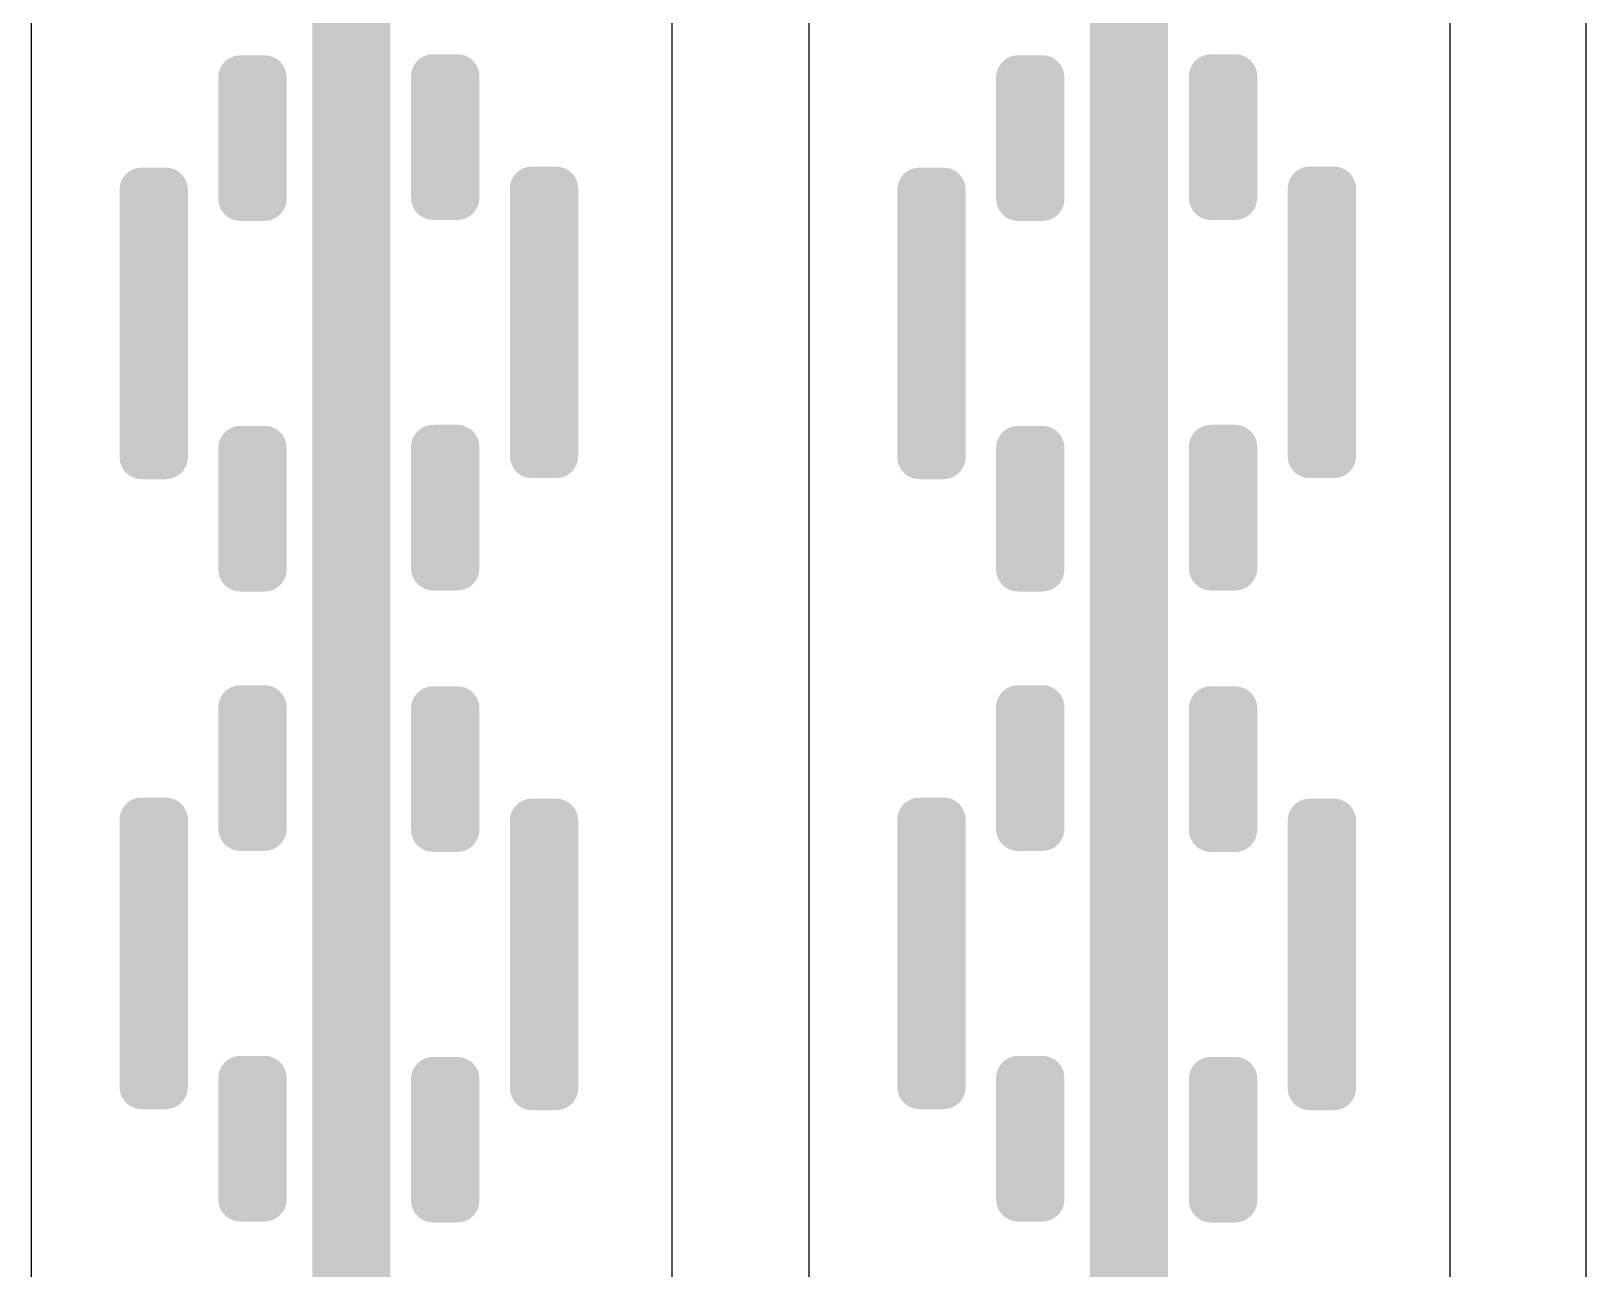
# Model space of a CAD drawing. Header units: inches. Extents: x -0.01 to 3.95, y -0.11 to 1.88.
# Drawn here: x 2.94 to 3.57, y 0.945 to 1.446 of the extents above; entities that cross this region are included whole.
import ezdxf

# ---------------------------------------------------------------- set-up
doc = ezdxf.new("R2010")
doc.units = ezdxf.units.IN
doc.header["$MEASUREMENT"] = 0
for name, color, linetype in [('Top Layer', 1, 'Continuous'), ('Top Paste', 8, 'Continuous'), ('Top Solder', 216, 'Continuous')]:
    doc.layers.add(name, color=color, linetype=linetype)

msp = doc.modelspace()

# ---------------------------------------------------------------- hatches: boundary and pattern name
at = {"layer": 'Top Layer'}
h = msp.add_hatch(color=1, dxfattribs=at)
edge = h.paths.add_edge_path()
edge.add_arc((3.06374, 1.70551), 0.00591, 90, 180)
edge.add_line((3.05783, 1.70551), (3.05783, 0.00472))
edge.add_arc((3.06374, 0.00472), 0.00591, 180, 270)
edge.add_line((3.06374, -0.00118), (3.07555, -0.00118))
edge.add_arc((3.07555, 0.00472), 0.00591, 270, 360)
edge.add_line((3.08146, 0.00472), (3.08146, 1.70551))
edge.add_arc((3.07555, 1.70551), 0.00591, 0, 90)
edge.add_line((3.07555, 1.71141), (3.06374, 1.71141))
h = msp.add_hatch(color=1, dxfattribs=at)
edge = h.paths.add_edge_path()
edge.add_arc((3.3787, 1.70551), 0.00591, 90, 180)
edge.add_line((3.3728, 1.70551), (3.3728, 0.00472))
edge.add_arc((3.3787, 0.00472), 0.00591, 180, 270)
edge.add_line((3.3787, -0.00118), (3.39051, -0.00118))
edge.add_arc((3.39051, 0.00472), 0.00591, 270, 360)
edge.add_line((3.39642, 0.00472), (3.39642, 1.70551))
edge.add_arc((3.39051, 1.70551), 0.00591, 0, 90)
edge.add_line((3.39051, 1.71141), (3.3787, 1.71141))
h = msp.add_hatch(color=1, dxfattribs=at)
edge = h.paths.add_edge_path()
edge.add_arc((3.02472, 1.42697), 0.00492, 90, 180)
edge.add_line((3.0198, 1.42697), (3.0198, 1.37775))
edge.add_arc((3.02472, 1.37775), 0.00492, 180, 270)
edge.add_line((3.02472, 1.37283), (3.03457, 1.37283))
edge.add_arc((3.03457, 1.37775), 0.00492, 270, 360)
edge.add_line((3.03949, 1.37775), (3.03949, 1.42697))
edge.add_arc((3.03457, 1.42697), 0.00492, 0, 90)
edge.add_line((3.03457, 1.43189), (3.02472, 1.43189))
h = msp.add_hatch(color=1, dxfattribs=at)
edge = h.paths.add_edge_path()
edge.add_arc((3.11263, 1.37817), 0.00492, 270, 360)
edge.add_line((3.11756, 1.37817), (3.11756, 1.42738))
edge.add_arc((3.11263, 1.42738), 0.00492, 0, 90)
edge.add_line((3.11263, 1.4323), (3.10279, 1.4323))
edge.add_arc((3.10279, 1.42738), 0.00492, 90, 180)
edge.add_line((3.09787, 1.42738), (3.09787, 1.37817))
edge.add_arc((3.10279, 1.37817), 0.00492, 180, 270)
edge.add_line((3.10279, 1.37324), (3.11263, 1.37324))
h = msp.add_hatch(color=1, dxfattribs=at)
edge = h.paths.add_edge_path()
edge.add_arc((3.33968, 1.42697), 0.00492, 90, 180)
edge.add_line((3.33476, 1.42697), (3.33476, 1.37775))
edge.add_arc((3.33968, 1.37775), 0.00492, 180, 270)
edge.add_line((3.33968, 1.37283), (3.34953, 1.37283))
edge.add_arc((3.34953, 1.37775), 0.00492, 270, 360)
edge.add_line((3.35445, 1.37775), (3.35445, 1.42697))
edge.add_arc((3.34953, 1.42697), 0.00492, 0, 90)
edge.add_line((3.34953, 1.43189), (3.33968, 1.43189))
h = msp.add_hatch(color=1, dxfattribs=at)
edge = h.paths.add_edge_path()
edge.add_arc((3.42759, 1.37817), 0.00492, 270, 360)
edge.add_line((3.43252, 1.37817), (3.43252, 1.42738))
edge.add_arc((3.42759, 1.42738), 0.00492, 0, 90)
edge.add_line((3.42759, 1.4323), (3.41775, 1.4323))
edge.add_arc((3.41775, 1.42738), 0.00492, 90, 180)
edge.add_line((3.41283, 1.42738), (3.41283, 1.37817))
edge.add_arc((3.41775, 1.37817), 0.00492, 180, 270)
edge.add_line((3.41775, 1.37324), (3.42759, 1.37324))
h = msp.add_hatch(color=1, dxfattribs=at)
edge = h.paths.add_edge_path()
edge.add_arc((2.98472, 1.38149), 0.00492, 90, 180)
edge.add_line((2.9798, 1.38149), (2.9798, 1.27323))
edge.add_arc((2.98472, 1.27323), 0.00492, 180, 270)
edge.add_line((2.98472, 1.2683), (2.99457, 1.2683))
edge.add_arc((2.99457, 1.27323), 0.00492, 270, 360)
edge.add_line((2.99949, 1.27323), (2.99949, 1.38149))
edge.add_arc((2.99457, 1.38149), 0.00492, 0, 90)
edge.add_line((2.99457, 1.38641), (2.98472, 1.38641))
h = msp.add_hatch(color=1, dxfattribs=at)
edge = h.paths.add_edge_path()
edge.add_arc((3.15263, 1.27364), 0.00492, 270, 360)
edge.add_line((3.15756, 1.27364), (3.15756, 1.38191))
edge.add_arc((3.15263, 1.38191), 0.00492, 0, 90)
edge.add_line((3.15263, 1.38683), (3.14279, 1.38683))
edge.add_arc((3.14279, 1.38191), 0.00492, 90, 180)
edge.add_line((3.13787, 1.38191), (3.13787, 1.27364))
edge.add_arc((3.14279, 1.27364), 0.00492, 180, 270)
edge.add_line((3.14279, 1.26872), (3.15263, 1.26872))
h = msp.add_hatch(color=1, dxfattribs=at)
edge = h.paths.add_edge_path()
edge.add_arc((3.29968, 1.38149), 0.00492, 90, 180)
edge.add_line((3.29476, 1.38149), (3.29476, 1.27323))
edge.add_arc((3.29968, 1.27323), 0.00492, 180, 270)
edge.add_line((3.29968, 1.2683), (3.30953, 1.2683))
edge.add_arc((3.30953, 1.27323), 0.00492, 270, 360)
edge.add_line((3.31445, 1.27323), (3.31445, 1.38149))
edge.add_arc((3.30953, 1.38149), 0.00492, 0, 90)
edge.add_line((3.30953, 1.38641), (3.29968, 1.38641))
h = msp.add_hatch(color=1, dxfattribs=at)
edge = h.paths.add_edge_path()
edge.add_arc((3.46759, 1.27364), 0.00492, 270, 360)
edge.add_line((3.47252, 1.27364), (3.47252, 1.38191))
edge.add_arc((3.46759, 1.38191), 0.00492, 0, 90)
edge.add_line((3.46759, 1.38683), (3.45775, 1.38683))
edge.add_arc((3.45775, 1.38191), 0.00492, 90, 180)
edge.add_line((3.45283, 1.38191), (3.45283, 1.27364))
edge.add_arc((3.45775, 1.27364), 0.00492, 180, 270)
edge.add_line((3.45775, 1.26872), (3.46759, 1.26872))
h = msp.add_hatch(color=1, dxfattribs=at)
edge = h.paths.add_edge_path()
edge.add_arc((3.02472, 1.27697), 0.00492, 90, 180)
edge.add_line((3.0198, 1.27697), (3.0198, 1.22775))
edge.add_arc((3.02472, 1.22775), 0.00492, 180, 270)
edge.add_line((3.02472, 1.22283), (3.03457, 1.22283))
edge.add_arc((3.03457, 1.22775), 0.00492, 270, 360)
edge.add_line((3.03949, 1.22775), (3.03949, 1.27697))
edge.add_arc((3.03457, 1.27697), 0.00492, 0, 90)
edge.add_line((3.03457, 1.28189), (3.02472, 1.28189))
h = msp.add_hatch(color=1, dxfattribs=at)
edge = h.paths.add_edge_path()
edge.add_arc((3.11263, 1.22817), 0.00492, 270, 360)
edge.add_line((3.11756, 1.22817), (3.11756, 1.27738))
edge.add_arc((3.11263, 1.27738), 0.00492, 0, 90)
edge.add_line((3.11263, 1.2823), (3.10279, 1.2823))
edge.add_arc((3.10279, 1.27738), 0.00492, 90, 180)
edge.add_line((3.09787, 1.27738), (3.09787, 1.22817))
edge.add_arc((3.10279, 1.22817), 0.00492, 180, 270)
edge.add_line((3.10279, 1.22324), (3.11263, 1.22324))
h = msp.add_hatch(color=1, dxfattribs=at)
edge = h.paths.add_edge_path()
edge.add_arc((3.33968, 1.27697), 0.00492, 90, 180)
edge.add_line((3.33476, 1.27697), (3.33476, 1.22775))
edge.add_arc((3.33968, 1.22775), 0.00492, 180, 270)
edge.add_line((3.33968, 1.22283), (3.34953, 1.22283))
edge.add_arc((3.34953, 1.22775), 0.00492, 270, 360)
edge.add_line((3.35445, 1.22775), (3.35445, 1.27697))
edge.add_arc((3.34953, 1.27697), 0.00492, 0, 90)
edge.add_line((3.34953, 1.28189), (3.33968, 1.28189))
h = msp.add_hatch(color=1, dxfattribs=at)
edge = h.paths.add_edge_path()
edge.add_arc((3.42759, 1.22817), 0.00492, 270, 360)
edge.add_line((3.43252, 1.22817), (3.43252, 1.27738))
edge.add_arc((3.42759, 1.27738), 0.00492, 0, 90)
edge.add_line((3.42759, 1.2823), (3.41775, 1.2823))
edge.add_arc((3.41775, 1.27738), 0.00492, 90, 180)
edge.add_line((3.41283, 1.27738), (3.41283, 1.22817))
edge.add_arc((3.41775, 1.22817), 0.00492, 180, 270)
edge.add_line((3.41775, 1.22324), (3.42759, 1.22324))
h = msp.add_hatch(color=1, dxfattribs=at)
edge = h.paths.add_edge_path()
edge.add_arc((3.02472, 1.17197), 0.00492, 90, 180)
edge.add_line((3.0198, 1.17197), (3.0198, 1.12275))
edge.add_arc((3.02472, 1.12275), 0.00492, 180, 270)
edge.add_line((3.02472, 1.11783), (3.03457, 1.11783))
edge.add_arc((3.03457, 1.12275), 0.00492, 270, 360)
edge.add_line((3.03949, 1.12275), (3.03949, 1.17197))
edge.add_arc((3.03457, 1.17197), 0.00492, 0, 90)
edge.add_line((3.03457, 1.17689), (3.02472, 1.17689))
h = msp.add_hatch(color=1, dxfattribs=at)
edge = h.paths.add_edge_path()
edge.add_arc((3.11263, 1.12234), 0.00492, 270, 360)
edge.add_line((3.11756, 1.12234), (3.11756, 1.17155))
edge.add_arc((3.11263, 1.17155), 0.00492, 0, 90)
edge.add_line((3.11263, 1.17647), (3.10279, 1.17647))
edge.add_arc((3.10279, 1.17155), 0.00492, 90, 180)
edge.add_line((3.09787, 1.17155), (3.09787, 1.12234))
edge.add_arc((3.10279, 1.12234), 0.00492, 180, 270)
edge.add_line((3.10279, 1.11742), (3.11263, 1.11742))
h = msp.add_hatch(color=1, dxfattribs=at)
edge = h.paths.add_edge_path()
edge.add_arc((3.33968, 1.17197), 0.00492, 90, 180)
edge.add_line((3.33476, 1.17197), (3.33476, 1.12275))
edge.add_arc((3.33968, 1.12275), 0.00492, 180, 270)
edge.add_line((3.33968, 1.11783), (3.34953, 1.11783))
edge.add_arc((3.34953, 1.12275), 0.00492, 270, 360)
edge.add_line((3.35445, 1.12275), (3.35445, 1.17197))
edge.add_arc((3.34953, 1.17197), 0.00492, 0, 90)
edge.add_line((3.34953, 1.17689), (3.33968, 1.17689))
h = msp.add_hatch(color=1, dxfattribs=at)
edge = h.paths.add_edge_path()
edge.add_arc((3.42759, 1.12234), 0.00492, 270, 360)
edge.add_line((3.43252, 1.12234), (3.43252, 1.17155))
edge.add_arc((3.42759, 1.17155), 0.00492, 0, 90)
edge.add_line((3.42759, 1.17647), (3.41775, 1.17647))
edge.add_arc((3.41775, 1.17155), 0.00492, 90, 180)
edge.add_line((3.41283, 1.17155), (3.41283, 1.12234))
edge.add_arc((3.41775, 1.12234), 0.00492, 180, 270)
edge.add_line((3.41775, 1.11742), (3.42759, 1.11742))
h = msp.add_hatch(color=1, dxfattribs=at)
edge = h.paths.add_edge_path()
edge.add_arc((2.98472, 1.12649), 0.00492, 90, 180)
edge.add_line((2.9798, 1.12649), (2.9798, 1.01823))
edge.add_arc((2.98472, 1.01823), 0.00492, 180, 270)
edge.add_line((2.98472, 1.0133), (2.99457, 1.0133))
edge.add_arc((2.99457, 1.01823), 0.00492, 270, 360)
edge.add_line((2.99949, 1.01823), (2.99949, 1.12649))
edge.add_arc((2.99457, 1.12649), 0.00492, 0, 90)
edge.add_line((2.99457, 1.13141), (2.98472, 1.13141))
h = msp.add_hatch(color=1, dxfattribs=at)
edge = h.paths.add_edge_path()
edge.add_arc((3.15263, 1.01781), 0.00492, 270, 360)
edge.add_line((3.15756, 1.01781), (3.15756, 1.12608))
edge.add_arc((3.15263, 1.12608), 0.00492, 0, 90)
edge.add_line((3.15263, 1.131), (3.14279, 1.131))
edge.add_arc((3.14279, 1.12608), 0.00492, 90, 180)
edge.add_line((3.13787, 1.12608), (3.13787, 1.01781))
edge.add_arc((3.14279, 1.01781), 0.00492, 180, 270)
edge.add_line((3.14279, 1.01289), (3.15263, 1.01289))
h = msp.add_hatch(color=1, dxfattribs=at)
edge = h.paths.add_edge_path()
edge.add_arc((3.29968, 1.12649), 0.00492, 90, 180)
edge.add_line((3.29476, 1.12649), (3.29476, 1.01823))
edge.add_arc((3.29968, 1.01823), 0.00492, 180, 270)
edge.add_line((3.29968, 1.0133), (3.30953, 1.0133))
edge.add_arc((3.30953, 1.01823), 0.00492, 270, 360)
edge.add_line((3.31445, 1.01823), (3.31445, 1.12649))
edge.add_arc((3.30953, 1.12649), 0.00492, 0, 90)
edge.add_line((3.30953, 1.13141), (3.29968, 1.13141))
h = msp.add_hatch(color=1, dxfattribs=at)
edge = h.paths.add_edge_path()
edge.add_arc((3.46759, 1.01781), 0.00492, 270, 360)
edge.add_line((3.47252, 1.01781), (3.47252, 1.12608))
edge.add_arc((3.46759, 1.12608), 0.00492, 0, 90)
edge.add_line((3.46759, 1.131), (3.45775, 1.131))
edge.add_arc((3.45775, 1.12608), 0.00492, 90, 180)
edge.add_line((3.45283, 1.12608), (3.45283, 1.01781))
edge.add_arc((3.45775, 1.01781), 0.00492, 180, 270)
edge.add_line((3.45775, 1.01289), (3.46759, 1.01289))
h = msp.add_hatch(color=1, dxfattribs=at)
edge = h.paths.add_edge_path()
edge.add_arc((3.02472, 1.02197), 0.00492, 90, 180)
edge.add_line((3.0198, 1.02197), (3.0198, 0.97275))
edge.add_arc((3.02472, 0.97275), 0.00492, 180, 270)
edge.add_line((3.02472, 0.96783), (3.03457, 0.96783))
edge.add_arc((3.03457, 0.97275), 0.00492, 270, 360)
edge.add_line((3.03949, 0.97275), (3.03949, 1.02197))
edge.add_arc((3.03457, 1.02197), 0.00492, 0, 90)
edge.add_line((3.03457, 1.02689), (3.02472, 1.02689))
h = msp.add_hatch(color=1, dxfattribs=at)
edge = h.paths.add_edge_path()
edge.add_arc((3.11263, 0.97234), 0.00492, 270, 360)
edge.add_line((3.11756, 0.97234), (3.11756, 1.02155))
edge.add_arc((3.11263, 1.02155), 0.00492, 0, 90)
edge.add_line((3.11263, 1.02647), (3.10279, 1.02647))
edge.add_arc((3.10279, 1.02155), 0.00492, 90, 180)
edge.add_line((3.09787, 1.02155), (3.09787, 0.97234))
edge.add_arc((3.10279, 0.97234), 0.00492, 180, 270)
edge.add_line((3.10279, 0.96742), (3.11263, 0.96742))
h = msp.add_hatch(color=1, dxfattribs=at)
edge = h.paths.add_edge_path()
edge.add_arc((3.33968, 1.02197), 0.00492, 90, 180)
edge.add_line((3.33476, 1.02197), (3.33476, 0.97275))
edge.add_arc((3.33968, 0.97275), 0.00492, 180, 270)
edge.add_line((3.33968, 0.96783), (3.34953, 0.96783))
edge.add_arc((3.34953, 0.97275), 0.00492, 270, 360)
edge.add_line((3.35445, 0.97275), (3.35445, 1.02197))
edge.add_arc((3.34953, 1.02197), 0.00492, 0, 90)
edge.add_line((3.34953, 1.02689), (3.33968, 1.02689))
h = msp.add_hatch(color=1, dxfattribs=at)
edge = h.paths.add_edge_path()
edge.add_arc((3.42759, 0.97234), 0.00492, 270, 360)
edge.add_line((3.43252, 0.97234), (3.43252, 1.02155))
edge.add_arc((3.42759, 1.02155), 0.00492, 0, 90)
edge.add_line((3.42759, 1.02647), (3.41775, 1.02647))
edge.add_arc((3.41775, 1.02155), 0.00492, 90, 180)
edge.add_line((3.41283, 1.02155), (3.41283, 0.97234))
edge.add_arc((3.41775, 0.97234), 0.00492, 180, 270)
edge.add_line((3.41775, 0.96742), (3.42759, 0.96742))
at = {"layer": 'Top Paste'}
h = msp.add_hatch(color=8, dxfattribs=at)
edge = h.paths.add_edge_path()
edge.add_arc((3.06374, 1.70551), 0.00591, 90, 180)
edge.add_line((3.05783, 1.70551), (3.05783, 0.00472))
edge.add_arc((3.06374, 0.00472), 0.00591, 180, 270)
edge.add_line((3.06374, -0.00118), (3.07555, -0.00118))
edge.add_arc((3.07555, 0.00472), 0.00591, 270, 360)
edge.add_line((3.08146, 0.00472), (3.08146, 1.70551))
edge.add_arc((3.07555, 1.70551), 0.00591, 0, 90)
edge.add_line((3.07555, 1.71141), (3.06374, 1.71141))
h = msp.add_hatch(color=8, dxfattribs=at)
edge = h.paths.add_edge_path()
edge.add_arc((3.3787, 1.70551), 0.00591, 90, 180)
edge.add_line((3.3728, 1.70551), (3.3728, 0.00472))
edge.add_arc((3.3787, 0.00472), 0.00591, 180, 270)
edge.add_line((3.3787, -0.00118), (3.39051, -0.00118))
edge.add_arc((3.39051, 0.00472), 0.00591, 270, 360)
edge.add_line((3.39642, 0.00472), (3.39642, 1.70551))
edge.add_arc((3.39051, 1.70551), 0.00591, 0, 90)
edge.add_line((3.39051, 1.71141), (3.3787, 1.71141))
h = msp.add_hatch(color=8, dxfattribs=at)
edge = h.paths.add_edge_path()
edge.add_arc((3.02472, 1.42697), 0.00492, 90, 180)
edge.add_line((3.0198, 1.42697), (3.0198, 1.37775))
edge.add_arc((3.02472, 1.37775), 0.00492, 180, 270)
edge.add_line((3.02472, 1.37283), (3.03457, 1.37283))
edge.add_arc((3.03457, 1.37775), 0.00492, 270, 360)
edge.add_line((3.03949, 1.37775), (3.03949, 1.42697))
edge.add_arc((3.03457, 1.42697), 0.00492, 0, 90)
edge.add_line((3.03457, 1.43189), (3.02472, 1.43189))
h = msp.add_hatch(color=8, dxfattribs=at)
edge = h.paths.add_edge_path()
edge.add_arc((3.11263, 1.37817), 0.00492, 270, 360)
edge.add_line((3.11756, 1.37817), (3.11756, 1.42738))
edge.add_arc((3.11263, 1.42738), 0.00492, 0, 90)
edge.add_line((3.11263, 1.4323), (3.10279, 1.4323))
edge.add_arc((3.10279, 1.42738), 0.00492, 90, 180)
edge.add_line((3.09787, 1.42738), (3.09787, 1.37817))
edge.add_arc((3.10279, 1.37817), 0.00492, 180, 270)
edge.add_line((3.10279, 1.37324), (3.11263, 1.37324))
h = msp.add_hatch(color=8, dxfattribs=at)
edge = h.paths.add_edge_path()
edge.add_arc((3.33968, 1.42697), 0.00492, 90, 180)
edge.add_line((3.33476, 1.42697), (3.33476, 1.37775))
edge.add_arc((3.33968, 1.37775), 0.00492, 180, 270)
edge.add_line((3.33968, 1.37283), (3.34953, 1.37283))
edge.add_arc((3.34953, 1.37775), 0.00492, 270, 360)
edge.add_line((3.35445, 1.37775), (3.35445, 1.42697))
edge.add_arc((3.34953, 1.42697), 0.00492, 0, 90)
edge.add_line((3.34953, 1.43189), (3.33968, 1.43189))
h = msp.add_hatch(color=8, dxfattribs=at)
edge = h.paths.add_edge_path()
edge.add_arc((3.42759, 1.37817), 0.00492, 270, 360)
edge.add_line((3.43252, 1.37817), (3.43252, 1.42738))
edge.add_arc((3.42759, 1.42738), 0.00492, 0, 90)
edge.add_line((3.42759, 1.4323), (3.41775, 1.4323))
edge.add_arc((3.41775, 1.42738), 0.00492, 90, 180)
edge.add_line((3.41283, 1.42738), (3.41283, 1.37817))
edge.add_arc((3.41775, 1.37817), 0.00492, 180, 270)
edge.add_line((3.41775, 1.37324), (3.42759, 1.37324))
h = msp.add_hatch(color=8, dxfattribs=at)
edge = h.paths.add_edge_path()
edge.add_arc((2.98472, 1.38149), 0.00492, 90, 180)
edge.add_line((2.9798, 1.38149), (2.9798, 1.27323))
edge.add_arc((2.98472, 1.27323), 0.00492, 180, 270)
edge.add_line((2.98472, 1.2683), (2.99457, 1.2683))
edge.add_arc((2.99457, 1.27323), 0.00492, 270, 360)
edge.add_line((2.99949, 1.27323), (2.99949, 1.38149))
edge.add_arc((2.99457, 1.38149), 0.00492, 0, 90)
edge.add_line((2.99457, 1.38641), (2.98472, 1.38641))
h = msp.add_hatch(color=8, dxfattribs=at)
edge = h.paths.add_edge_path()
edge.add_arc((3.15263, 1.27364), 0.00492, 270, 360)
edge.add_line((3.15756, 1.27364), (3.15756, 1.38191))
edge.add_arc((3.15263, 1.38191), 0.00492, 0, 90)
edge.add_line((3.15263, 1.38683), (3.14279, 1.38683))
edge.add_arc((3.14279, 1.38191), 0.00492, 90, 180)
edge.add_line((3.13787, 1.38191), (3.13787, 1.27364))
edge.add_arc((3.14279, 1.27364), 0.00492, 180, 270)
edge.add_line((3.14279, 1.26872), (3.15263, 1.26872))
h = msp.add_hatch(color=8, dxfattribs=at)
edge = h.paths.add_edge_path()
edge.add_arc((3.29968, 1.38149), 0.00492, 90, 180)
edge.add_line((3.29476, 1.38149), (3.29476, 1.27323))
edge.add_arc((3.29968, 1.27323), 0.00492, 180, 270)
edge.add_line((3.29968, 1.2683), (3.30953, 1.2683))
edge.add_arc((3.30953, 1.27323), 0.00492, 270, 360)
edge.add_line((3.31445, 1.27323), (3.31445, 1.38149))
edge.add_arc((3.30953, 1.38149), 0.00492, 0, 90)
edge.add_line((3.30953, 1.38641), (3.29968, 1.38641))
h = msp.add_hatch(color=8, dxfattribs=at)
edge = h.paths.add_edge_path()
edge.add_arc((3.46759, 1.27364), 0.00492, 270, 360)
edge.add_line((3.47252, 1.27364), (3.47252, 1.38191))
edge.add_arc((3.46759, 1.38191), 0.00492, 0, 90)
edge.add_line((3.46759, 1.38683), (3.45775, 1.38683))
edge.add_arc((3.45775, 1.38191), 0.00492, 90, 180)
edge.add_line((3.45283, 1.38191), (3.45283, 1.27364))
edge.add_arc((3.45775, 1.27364), 0.00492, 180, 270)
edge.add_line((3.45775, 1.26872), (3.46759, 1.26872))
h = msp.add_hatch(color=8, dxfattribs=at)
edge = h.paths.add_edge_path()
edge.add_arc((3.02472, 1.27697), 0.00492, 90, 180)
edge.add_line((3.0198, 1.27697), (3.0198, 1.22775))
edge.add_arc((3.02472, 1.22775), 0.00492, 180, 270)
edge.add_line((3.02472, 1.22283), (3.03457, 1.22283))
edge.add_arc((3.03457, 1.22775), 0.00492, 270, 360)
edge.add_line((3.03949, 1.22775), (3.03949, 1.27697))
edge.add_arc((3.03457, 1.27697), 0.00492, 0, 90)
edge.add_line((3.03457, 1.28189), (3.02472, 1.28189))
h = msp.add_hatch(color=8, dxfattribs=at)
edge = h.paths.add_edge_path()
edge.add_arc((3.11263, 1.22817), 0.00492, 270, 360)
edge.add_line((3.11756, 1.22817), (3.11756, 1.27738))
edge.add_arc((3.11263, 1.27738), 0.00492, 0, 90)
edge.add_line((3.11263, 1.2823), (3.10279, 1.2823))
edge.add_arc((3.10279, 1.27738), 0.00492, 90, 180)
edge.add_line((3.09787, 1.27738), (3.09787, 1.22817))
edge.add_arc((3.10279, 1.22817), 0.00492, 180, 270)
edge.add_line((3.10279, 1.22324), (3.11263, 1.22324))
h = msp.add_hatch(color=8, dxfattribs=at)
edge = h.paths.add_edge_path()
edge.add_arc((3.33968, 1.27697), 0.00492, 90, 180)
edge.add_line((3.33476, 1.27697), (3.33476, 1.22775))
edge.add_arc((3.33968, 1.22775), 0.00492, 180, 270)
edge.add_line((3.33968, 1.22283), (3.34953, 1.22283))
edge.add_arc((3.34953, 1.22775), 0.00492, 270, 360)
edge.add_line((3.35445, 1.22775), (3.35445, 1.27697))
edge.add_arc((3.34953, 1.27697), 0.00492, 0, 90)
edge.add_line((3.34953, 1.28189), (3.33968, 1.28189))
h = msp.add_hatch(color=8, dxfattribs=at)
edge = h.paths.add_edge_path()
edge.add_arc((3.42759, 1.22817), 0.00492, 270, 360)
edge.add_line((3.43252, 1.22817), (3.43252, 1.27738))
edge.add_arc((3.42759, 1.27738), 0.00492, 0, 90)
edge.add_line((3.42759, 1.2823), (3.41775, 1.2823))
edge.add_arc((3.41775, 1.27738), 0.00492, 90, 180)
edge.add_line((3.41283, 1.27738), (3.41283, 1.22817))
edge.add_arc((3.41775, 1.22817), 0.00492, 180, 270)
edge.add_line((3.41775, 1.22324), (3.42759, 1.22324))
h = msp.add_hatch(color=8, dxfattribs=at)
edge = h.paths.add_edge_path()
edge.add_arc((3.02472, 1.17197), 0.00492, 90, 180)
edge.add_line((3.0198, 1.17197), (3.0198, 1.12275))
edge.add_arc((3.02472, 1.12275), 0.00492, 180, 270)
edge.add_line((3.02472, 1.11783), (3.03457, 1.11783))
edge.add_arc((3.03457, 1.12275), 0.00492, 270, 360)
edge.add_line((3.03949, 1.12275), (3.03949, 1.17197))
edge.add_arc((3.03457, 1.17197), 0.00492, 0, 90)
edge.add_line((3.03457, 1.17689), (3.02472, 1.17689))
h = msp.add_hatch(color=8, dxfattribs=at)
edge = h.paths.add_edge_path()
edge.add_arc((3.11263, 1.12234), 0.00492, 270, 360)
edge.add_line((3.11756, 1.12234), (3.11756, 1.17155))
edge.add_arc((3.11263, 1.17155), 0.00492, 0, 90)
edge.add_line((3.11263, 1.17647), (3.10279, 1.17647))
edge.add_arc((3.10279, 1.17155), 0.00492, 90, 180)
edge.add_line((3.09787, 1.17155), (3.09787, 1.12234))
edge.add_arc((3.10279, 1.12234), 0.00492, 180, 270)
edge.add_line((3.10279, 1.11742), (3.11263, 1.11742))
h = msp.add_hatch(color=8, dxfattribs=at)
edge = h.paths.add_edge_path()
edge.add_arc((3.33968, 1.17197), 0.00492, 90, 180)
edge.add_line((3.33476, 1.17197), (3.33476, 1.12275))
edge.add_arc((3.33968, 1.12275), 0.00492, 180, 270)
edge.add_line((3.33968, 1.11783), (3.34953, 1.11783))
edge.add_arc((3.34953, 1.12275), 0.00492, 270, 360)
edge.add_line((3.35445, 1.12275), (3.35445, 1.17197))
edge.add_arc((3.34953, 1.17197), 0.00492, 0, 90)
edge.add_line((3.34953, 1.17689), (3.33968, 1.17689))
h = msp.add_hatch(color=8, dxfattribs=at)
edge = h.paths.add_edge_path()
edge.add_arc((3.42759, 1.12234), 0.00492, 270, 360)
edge.add_line((3.43252, 1.12234), (3.43252, 1.17155))
edge.add_arc((3.42759, 1.17155), 0.00492, 0, 90)
edge.add_line((3.42759, 1.17647), (3.41775, 1.17647))
edge.add_arc((3.41775, 1.17155), 0.00492, 90, 180)
edge.add_line((3.41283, 1.17155), (3.41283, 1.12234))
edge.add_arc((3.41775, 1.12234), 0.00492, 180, 270)
edge.add_line((3.41775, 1.11742), (3.42759, 1.11742))
h = msp.add_hatch(color=8, dxfattribs=at)
edge = h.paths.add_edge_path()
edge.add_arc((2.98472, 1.12649), 0.00492, 90, 180)
edge.add_line((2.9798, 1.12649), (2.9798, 1.01823))
edge.add_arc((2.98472, 1.01823), 0.00492, 180, 270)
edge.add_line((2.98472, 1.0133), (2.99457, 1.0133))
edge.add_arc((2.99457, 1.01823), 0.00492, 270, 360)
edge.add_line((2.99949, 1.01823), (2.99949, 1.12649))
edge.add_arc((2.99457, 1.12649), 0.00492, 0, 90)
edge.add_line((2.99457, 1.13141), (2.98472, 1.13141))
h = msp.add_hatch(color=8, dxfattribs=at)
edge = h.paths.add_edge_path()
edge.add_arc((3.15263, 1.01781), 0.00492, 270, 360)
edge.add_line((3.15756, 1.01781), (3.15756, 1.12608))
edge.add_arc((3.15263, 1.12608), 0.00492, 0, 90)
edge.add_line((3.15263, 1.131), (3.14279, 1.131))
edge.add_arc((3.14279, 1.12608), 0.00492, 90, 180)
edge.add_line((3.13787, 1.12608), (3.13787, 1.01781))
edge.add_arc((3.14279, 1.01781), 0.00492, 180, 270)
edge.add_line((3.14279, 1.01289), (3.15263, 1.01289))
h = msp.add_hatch(color=8, dxfattribs=at)
edge = h.paths.add_edge_path()
edge.add_arc((3.29968, 1.12649), 0.00492, 90, 180)
edge.add_line((3.29476, 1.12649), (3.29476, 1.01823))
edge.add_arc((3.29968, 1.01823), 0.00492, 180, 270)
edge.add_line((3.29968, 1.0133), (3.30953, 1.0133))
edge.add_arc((3.30953, 1.01823), 0.00492, 270, 360)
edge.add_line((3.31445, 1.01823), (3.31445, 1.12649))
edge.add_arc((3.30953, 1.12649), 0.00492, 0, 90)
edge.add_line((3.30953, 1.13141), (3.29968, 1.13141))
h = msp.add_hatch(color=8, dxfattribs=at)
edge = h.paths.add_edge_path()
edge.add_arc((3.46759, 1.01781), 0.00492, 270, 360)
edge.add_line((3.47252, 1.01781), (3.47252, 1.12608))
edge.add_arc((3.46759, 1.12608), 0.00492, 0, 90)
edge.add_line((3.46759, 1.131), (3.45775, 1.131))
edge.add_arc((3.45775, 1.12608), 0.00492, 90, 180)
edge.add_line((3.45283, 1.12608), (3.45283, 1.01781))
edge.add_arc((3.45775, 1.01781), 0.00492, 180, 270)
edge.add_line((3.45775, 1.01289), (3.46759, 1.01289))
h = msp.add_hatch(color=8, dxfattribs=at)
edge = h.paths.add_edge_path()
edge.add_arc((3.02472, 1.02197), 0.00492, 90, 180)
edge.add_line((3.0198, 1.02197), (3.0198, 0.97275))
edge.add_arc((3.02472, 0.97275), 0.00492, 180, 270)
edge.add_line((3.02472, 0.96783), (3.03457, 0.96783))
edge.add_arc((3.03457, 0.97275), 0.00492, 270, 360)
edge.add_line((3.03949, 0.97275), (3.03949, 1.02197))
edge.add_arc((3.03457, 1.02197), 0.00492, 0, 90)
edge.add_line((3.03457, 1.02689), (3.02472, 1.02689))
h = msp.add_hatch(color=8, dxfattribs=at)
edge = h.paths.add_edge_path()
edge.add_arc((3.11263, 0.97234), 0.00492, 270, 360)
edge.add_line((3.11756, 0.97234), (3.11756, 1.02155))
edge.add_arc((3.11263, 1.02155), 0.00492, 0, 90)
edge.add_line((3.11263, 1.02647), (3.10279, 1.02647))
edge.add_arc((3.10279, 1.02155), 0.00492, 90, 180)
edge.add_line((3.09787, 1.02155), (3.09787, 0.97234))
edge.add_arc((3.10279, 0.97234), 0.00492, 180, 270)
edge.add_line((3.10279, 0.96742), (3.11263, 0.96742))
h = msp.add_hatch(color=8, dxfattribs=at)
edge = h.paths.add_edge_path()
edge.add_arc((3.33968, 1.02197), 0.00492, 90, 180)
edge.add_line((3.33476, 1.02197), (3.33476, 0.97275))
edge.add_arc((3.33968, 0.97275), 0.00492, 180, 270)
edge.add_line((3.33968, 0.96783), (3.34953, 0.96783))
edge.add_arc((3.34953, 0.97275), 0.00492, 270, 360)
edge.add_line((3.35445, 0.97275), (3.35445, 1.02197))
edge.add_arc((3.34953, 1.02197), 0.00492, 0, 90)
edge.add_line((3.34953, 1.02689), (3.33968, 1.02689))
h = msp.add_hatch(color=8, dxfattribs=at)
edge = h.paths.add_edge_path()
edge.add_arc((3.42759, 0.97234), 0.00492, 270, 360)
edge.add_line((3.43252, 0.97234), (3.43252, 1.02155))
edge.add_arc((3.42759, 1.02155), 0.00492, 0, 90)
edge.add_line((3.42759, 1.02647), (3.41775, 1.02647))
edge.add_arc((3.41775, 1.02155), 0.00492, 90, 180)
edge.add_line((3.41283, 1.02155), (3.41283, 0.97234))
edge.add_arc((3.41775, 0.97234), 0.00492, 180, 270)
edge.add_line((3.41775, 0.96742), (3.42759, 0.96742))
at = {"layer": 'Top Solder'}
h = msp.add_hatch(color=216, dxfattribs=at)
edge = h.paths.add_edge_path()
edge.add_arc((3.06374, 1.70551), 0.00991, 90, 180)
edge.add_line((3.05383, 1.70551), (3.05383, 0.00472))
edge.add_arc((3.06374, 0.00472), 0.00991, 180, 270)
edge.add_line((3.06374, -0.00518), (3.07555, -0.00518))
edge.add_arc((3.07555, 0.00472), 0.00991, 270, 360)
edge.add_line((3.08546, 0.00472), (3.08546, 1.70551))
edge.add_arc((3.07555, 1.70551), 0.00991, 0, 90)
edge.add_line((3.07555, 1.71541), (3.06374, 1.71541))
h = msp.add_hatch(color=216, dxfattribs=at)
edge = h.paths.add_edge_path()
edge.add_arc((3.3787, 1.70551), 0.00991, 90, 180)
edge.add_line((3.3688, 1.70551), (3.3688, 0.00472))
edge.add_arc((3.3787, 0.00472), 0.00991, 180, 270)
edge.add_line((3.3787, -0.00518), (3.39051, -0.00518))
edge.add_arc((3.39051, 0.00472), 0.00991, 270, 360)
edge.add_line((3.40042, 0.00472), (3.40042, 1.70551))
edge.add_arc((3.39051, 1.70551), 0.00991, 0, 90)
edge.add_line((3.39051, 1.71541), (3.3787, 1.71541))
h = msp.add_hatch(color=216, dxfattribs=at)
edge = h.paths.add_edge_path()
edge.add_arc((3.02472, 1.42697), 0.00892, 90, 180)
edge.add_line((3.0158, 1.42697), (3.0158, 1.37775))
edge.add_arc((3.02472, 1.37775), 0.00892, 180, 270)
edge.add_line((3.02472, 1.36883), (3.03457, 1.36883))
edge.add_arc((3.03457, 1.37775), 0.00892, 270, 360)
edge.add_line((3.04349, 1.37775), (3.04349, 1.42697))
edge.add_arc((3.03457, 1.42697), 0.00892, 0, 90)
edge.add_line((3.03457, 1.43589), (3.02472, 1.43589))
h = msp.add_hatch(color=216, dxfattribs=at)
edge = h.paths.add_edge_path()
edge.add_arc((3.11263, 1.37817), 0.00892, 270, 360)
edge.add_line((3.12156, 1.37817), (3.12156, 1.42738))
edge.add_arc((3.11263, 1.42738), 0.00892, 0, 90)
edge.add_line((3.11263, 1.4363), (3.10279, 1.4363))
edge.add_arc((3.10279, 1.42738), 0.00892, 90, 180)
edge.add_line((3.09387, 1.42738), (3.09387, 1.37817))
edge.add_arc((3.10279, 1.37817), 0.00892, 180, 270)
edge.add_line((3.10279, 1.36924), (3.11263, 1.36924))
h = msp.add_hatch(color=216, dxfattribs=at)
edge = h.paths.add_edge_path()
edge.add_arc((3.33968, 1.42697), 0.00892, 90, 180)
edge.add_line((3.33076, 1.42697), (3.33076, 1.37775))
edge.add_arc((3.33968, 1.37775), 0.00892, 180, 270)
edge.add_line((3.33968, 1.36883), (3.34953, 1.36883))
edge.add_arc((3.34953, 1.37775), 0.00892, 270, 360)
edge.add_line((3.35845, 1.37775), (3.35845, 1.42697))
edge.add_arc((3.34953, 1.42697), 0.00892, 0, 90)
edge.add_line((3.34953, 1.43589), (3.33968, 1.43589))
h = msp.add_hatch(color=216, dxfattribs=at)
edge = h.paths.add_edge_path()
edge.add_arc((3.42759, 1.37817), 0.00892, 270, 360)
edge.add_line((3.43652, 1.37817), (3.43652, 1.42738))
edge.add_arc((3.42759, 1.42738), 0.00892, 0, 90)
edge.add_line((3.42759, 1.4363), (3.41775, 1.4363))
edge.add_arc((3.41775, 1.42738), 0.00892, 90, 180)
edge.add_line((3.40883, 1.42738), (3.40883, 1.37817))
edge.add_arc((3.41775, 1.37817), 0.00892, 180, 270)
edge.add_line((3.41775, 1.36924), (3.42759, 1.36924))
h = msp.add_hatch(color=216, dxfattribs=at)
edge = h.paths.add_edge_path()
edge.add_arc((2.98472, 1.38149), 0.00892, 90, 180)
edge.add_line((2.9758, 1.38149), (2.9758, 1.27323))
edge.add_arc((2.98472, 1.27323), 0.00892, 180, 270)
edge.add_line((2.98472, 1.2643), (2.99457, 1.2643))
edge.add_arc((2.99457, 1.27323), 0.00892, 270, 360)
edge.add_line((3.00349, 1.27323), (3.00349, 1.38149))
edge.add_arc((2.99457, 1.38149), 0.00892, 0, 90)
edge.add_line((2.99457, 1.39041), (2.98472, 1.39041))
h = msp.add_hatch(color=216, dxfattribs=at)
edge = h.paths.add_edge_path()
edge.add_arc((3.15263, 1.27364), 0.00892, 270, 360)
edge.add_line((3.16156, 1.27364), (3.16156, 1.38191))
edge.add_arc((3.15263, 1.38191), 0.00892, 0, 90)
edge.add_line((3.15263, 1.39083), (3.14279, 1.39083))
edge.add_arc((3.14279, 1.38191), 0.00892, 90, 180)
edge.add_line((3.13387, 1.38191), (3.13387, 1.27364))
edge.add_arc((3.14279, 1.27364), 0.00892, 180, 270)
edge.add_line((3.14279, 1.26472), (3.15263, 1.26472))
h = msp.add_hatch(color=216, dxfattribs=at)
edge = h.paths.add_edge_path()
edge.add_arc((3.29968, 1.38149), 0.00892, 90, 180)
edge.add_line((3.29076, 1.38149), (3.29076, 1.27323))
edge.add_arc((3.29968, 1.27323), 0.00892, 180, 270)
edge.add_line((3.29968, 1.2643), (3.30953, 1.2643))
edge.add_arc((3.30953, 1.27323), 0.00892, 270, 360)
edge.add_line((3.31845, 1.27323), (3.31845, 1.38149))
edge.add_arc((3.30953, 1.38149), 0.00892, 0, 90)
edge.add_line((3.30953, 1.39041), (3.29968, 1.39041))
h = msp.add_hatch(color=216, dxfattribs=at)
edge = h.paths.add_edge_path()
edge.add_arc((3.46759, 1.27364), 0.00892, 270, 360)
edge.add_line((3.47652, 1.27364), (3.47652, 1.38191))
edge.add_arc((3.46759, 1.38191), 0.00892, 0, 90)
edge.add_line((3.46759, 1.39083), (3.45775, 1.39083))
edge.add_arc((3.45775, 1.38191), 0.00892, 90, 180)
edge.add_line((3.44883, 1.38191), (3.44883, 1.27364))
edge.add_arc((3.45775, 1.27364), 0.00892, 180, 270)
edge.add_line((3.45775, 1.26472), (3.46759, 1.26472))
h = msp.add_hatch(color=216, dxfattribs=at)
edge = h.paths.add_edge_path()
edge.add_arc((3.02472, 1.27697), 0.00892, 90, 180)
edge.add_line((3.0158, 1.27697), (3.0158, 1.22775))
edge.add_arc((3.02472, 1.22775), 0.00892, 180, 270)
edge.add_line((3.02472, 1.21883), (3.03457, 1.21883))
edge.add_arc((3.03457, 1.22775), 0.00892, 270, 360)
edge.add_line((3.04349, 1.22775), (3.04349, 1.27697))
edge.add_arc((3.03457, 1.27697), 0.00892, 0, 90)
edge.add_line((3.03457, 1.28589), (3.02472, 1.28589))
h = msp.add_hatch(color=216, dxfattribs=at)
edge = h.paths.add_edge_path()
edge.add_arc((3.11263, 1.22817), 0.00892, 270, 360)
edge.add_line((3.12156, 1.22817), (3.12156, 1.27738))
edge.add_arc((3.11263, 1.27738), 0.00892, 0, 90)
edge.add_line((3.11263, 1.2863), (3.10279, 1.2863))
edge.add_arc((3.10279, 1.27738), 0.00892, 90, 180)
edge.add_line((3.09387, 1.27738), (3.09387, 1.22817))
edge.add_arc((3.10279, 1.22817), 0.00892, 180, 270)
edge.add_line((3.10279, 1.21924), (3.11263, 1.21924))
h = msp.add_hatch(color=216, dxfattribs=at)
edge = h.paths.add_edge_path()
edge.add_arc((3.33968, 1.27697), 0.00892, 90, 180)
edge.add_line((3.33076, 1.27697), (3.33076, 1.22775))
edge.add_arc((3.33968, 1.22775), 0.00892, 180, 270)
edge.add_line((3.33968, 1.21883), (3.34953, 1.21883))
edge.add_arc((3.34953, 1.22775), 0.00892, 270, 360)
edge.add_line((3.35845, 1.22775), (3.35845, 1.27697))
edge.add_arc((3.34953, 1.27697), 0.00892, 0, 90)
edge.add_line((3.34953, 1.28589), (3.33968, 1.28589))
h = msp.add_hatch(color=216, dxfattribs=at)
edge = h.paths.add_edge_path()
edge.add_arc((3.42759, 1.22817), 0.00892, 270, 360)
edge.add_line((3.43652, 1.22817), (3.43652, 1.27738))
edge.add_arc((3.42759, 1.27738), 0.00892, 0, 90)
edge.add_line((3.42759, 1.2863), (3.41775, 1.2863))
edge.add_arc((3.41775, 1.27738), 0.00892, 90, 180)
edge.add_line((3.40883, 1.27738), (3.40883, 1.22817))
edge.add_arc((3.41775, 1.22817), 0.00892, 180, 270)
edge.add_line((3.41775, 1.21924), (3.42759, 1.21924))
h = msp.add_hatch(color=216, dxfattribs=at)
edge = h.paths.add_edge_path()
edge.add_arc((3.02472, 1.17197), 0.00892, 90, 180)
edge.add_line((3.0158, 1.17197), (3.0158, 1.12275))
edge.add_arc((3.02472, 1.12275), 0.00892, 180, 270)
edge.add_line((3.02472, 1.11383), (3.03457, 1.11383))
edge.add_arc((3.03457, 1.12275), 0.00892, 270, 360)
edge.add_line((3.04349, 1.12275), (3.04349, 1.17197))
edge.add_arc((3.03457, 1.17197), 0.00892, 0, 90)
edge.add_line((3.03457, 1.18089), (3.02472, 1.18089))
h = msp.add_hatch(color=216, dxfattribs=at)
edge = h.paths.add_edge_path()
edge.add_arc((3.11263, 1.12234), 0.00892, 270, 360)
edge.add_line((3.12156, 1.12234), (3.12156, 1.17155))
edge.add_arc((3.11263, 1.17155), 0.00892, 0, 90)
edge.add_line((3.11263, 1.18047), (3.10279, 1.18047))
edge.add_arc((3.10279, 1.17155), 0.00892, 90, 180)
edge.add_line((3.09387, 1.17155), (3.09387, 1.12234))
edge.add_arc((3.10279, 1.12234), 0.00892, 180, 270)
edge.add_line((3.10279, 1.11342), (3.11263, 1.11342))
h = msp.add_hatch(color=216, dxfattribs=at)
edge = h.paths.add_edge_path()
edge.add_arc((3.33968, 1.17197), 0.00892, 90, 180)
edge.add_line((3.33076, 1.17197), (3.33076, 1.12275))
edge.add_arc((3.33968, 1.12275), 0.00892, 180, 270)
edge.add_line((3.33968, 1.11383), (3.34953, 1.11383))
edge.add_arc((3.34953, 1.12275), 0.00892, 270, 360)
edge.add_line((3.35845, 1.12275), (3.35845, 1.17197))
edge.add_arc((3.34953, 1.17197), 0.00892, 0, 90)
edge.add_line((3.34953, 1.18089), (3.33968, 1.18089))
h = msp.add_hatch(color=216, dxfattribs=at)
edge = h.paths.add_edge_path()
edge.add_arc((3.42759, 1.12234), 0.00892, 270, 360)
edge.add_line((3.43652, 1.12234), (3.43652, 1.17155))
edge.add_arc((3.42759, 1.17155), 0.00892, 0, 90)
edge.add_line((3.42759, 1.18047), (3.41775, 1.18047))
edge.add_arc((3.41775, 1.17155), 0.00892, 90, 180)
edge.add_line((3.40883, 1.17155), (3.40883, 1.12234))
edge.add_arc((3.41775, 1.12234), 0.00892, 180, 270)
edge.add_line((3.41775, 1.11342), (3.42759, 1.11342))
h = msp.add_hatch(color=216, dxfattribs=at)
edge = h.paths.add_edge_path()
edge.add_arc((2.98472, 1.12649), 0.00892, 90, 180)
edge.add_line((2.9758, 1.12649), (2.9758, 1.01823))
edge.add_arc((2.98472, 1.01823), 0.00892, 180, 270)
edge.add_line((2.98472, 1.0093), (2.99457, 1.0093))
edge.add_arc((2.99457, 1.01823), 0.00892, 270, 360)
edge.add_line((3.00349, 1.01823), (3.00349, 1.12649))
edge.add_arc((2.99457, 1.12649), 0.00892, 0, 90)
edge.add_line((2.99457, 1.13541), (2.98472, 1.13541))
h = msp.add_hatch(color=216, dxfattribs=at)
edge = h.paths.add_edge_path()
edge.add_arc((3.15263, 1.01781), 0.00892, 270, 360)
edge.add_line((3.16156, 1.01781), (3.16156, 1.12608))
edge.add_arc((3.15263, 1.12608), 0.00892, 0, 90)
edge.add_line((3.15263, 1.135), (3.14279, 1.135))
edge.add_arc((3.14279, 1.12608), 0.00892, 90, 180)
edge.add_line((3.13387, 1.12608), (3.13387, 1.01781))
edge.add_arc((3.14279, 1.01781), 0.00892, 180, 270)
edge.add_line((3.14279, 1.00889), (3.15263, 1.00889))
h = msp.add_hatch(color=216, dxfattribs=at)
edge = h.paths.add_edge_path()
edge.add_arc((3.29968, 1.12649), 0.00892, 90, 180)
edge.add_line((3.29076, 1.12649), (3.29076, 1.01823))
edge.add_arc((3.29968, 1.01823), 0.00892, 180, 270)
edge.add_line((3.29968, 1.0093), (3.30953, 1.0093))
edge.add_arc((3.30953, 1.01823), 0.00892, 270, 360)
edge.add_line((3.31845, 1.01823), (3.31845, 1.12649))
edge.add_arc((3.30953, 1.12649), 0.00892, 0, 90)
edge.add_line((3.30953, 1.13541), (3.29968, 1.13541))
h = msp.add_hatch(color=216, dxfattribs=at)
edge = h.paths.add_edge_path()
edge.add_arc((3.46759, 1.01781), 0.00892, 270, 360)
edge.add_line((3.47652, 1.01781), (3.47652, 1.12608))
edge.add_arc((3.46759, 1.12608), 0.00892, 0, 90)
edge.add_line((3.46759, 1.135), (3.45775, 1.135))
edge.add_arc((3.45775, 1.12608), 0.00892, 90, 180)
edge.add_line((3.44883, 1.12608), (3.44883, 1.01781))
edge.add_arc((3.45775, 1.01781), 0.00892, 180, 270)
edge.add_line((3.45775, 1.00889), (3.46759, 1.00889))
h = msp.add_hatch(color=216, dxfattribs=at)
edge = h.paths.add_edge_path()
edge.add_arc((3.02472, 1.02197), 0.00892, 90, 180)
edge.add_line((3.0158, 1.02197), (3.0158, 0.97275))
edge.add_arc((3.02472, 0.97275), 0.00892, 180, 270)
edge.add_line((3.02472, 0.96383), (3.03457, 0.96383))
edge.add_arc((3.03457, 0.97275), 0.00892, 270, 360)
edge.add_line((3.04349, 0.97275), (3.04349, 1.02197))
edge.add_arc((3.03457, 1.02197), 0.00892, 0, 90)
edge.add_line((3.03457, 1.03089), (3.02472, 1.03089))
h = msp.add_hatch(color=216, dxfattribs=at)
edge = h.paths.add_edge_path()
edge.add_arc((3.11263, 0.97234), 0.00892, 270, 360)
edge.add_line((3.12156, 0.97234), (3.12156, 1.02155))
edge.add_arc((3.11263, 1.02155), 0.00892, 0, 90)
edge.add_line((3.11263, 1.03047), (3.10279, 1.03047))
edge.add_arc((3.10279, 1.02155), 0.00892, 90, 180)
edge.add_line((3.09387, 1.02155), (3.09387, 0.97234))
edge.add_arc((3.10279, 0.97234), 0.00892, 180, 270)
edge.add_line((3.10279, 0.96342), (3.11263, 0.96342))
h = msp.add_hatch(color=216, dxfattribs=at)
edge = h.paths.add_edge_path()
edge.add_arc((3.33968, 1.02197), 0.00892, 90, 180)
edge.add_line((3.33076, 1.02197), (3.33076, 0.97275))
edge.add_arc((3.33968, 0.97275), 0.00892, 180, 270)
edge.add_line((3.33968, 0.96383), (3.34953, 0.96383))
edge.add_arc((3.34953, 0.97275), 0.00892, 270, 360)
edge.add_line((3.35845, 0.97275), (3.35845, 1.02197))
edge.add_arc((3.34953, 1.02197), 0.00892, 0, 90)
edge.add_line((3.34953, 1.03089), (3.33968, 1.03089))
h = msp.add_hatch(color=216, dxfattribs=at)
edge = h.paths.add_edge_path()
edge.add_arc((3.42759, 0.97234), 0.00892, 270, 360)
edge.add_line((3.43652, 0.97234), (3.43652, 1.02155))
edge.add_arc((3.42759, 1.02155), 0.00892, 0, 90)
edge.add_line((3.42759, 1.03047), (3.41775, 1.03047))
edge.add_arc((3.41775, 1.02155), 0.00892, 90, 180)
edge.add_line((3.40883, 1.02155), (3.40883, 0.97234))
edge.add_arc((3.41775, 0.97234), 0.00892, 180, 270)
edge.add_line((3.41775, 0.96342), (3.42759, 0.96342))

# ---------------------------------------------------------------- linework, layer by layer
at = {"layer": 'Top Layer'}
for p, q in [((3.56961, 1.78736), (3.56961, -0.00264)), ((2.94, 1.75), (2.94, -0.00264)), ((3.19965, -0.00264), (3.19965, 1.75)), ((3.255, 1.75), (3.255, -0.00264)), ((3.51461, -0.00264), (3.51461, 1.75))]:
    msp.add_line(p, q, dxfattribs=at)

doc.saveas('drawing.dxf')
